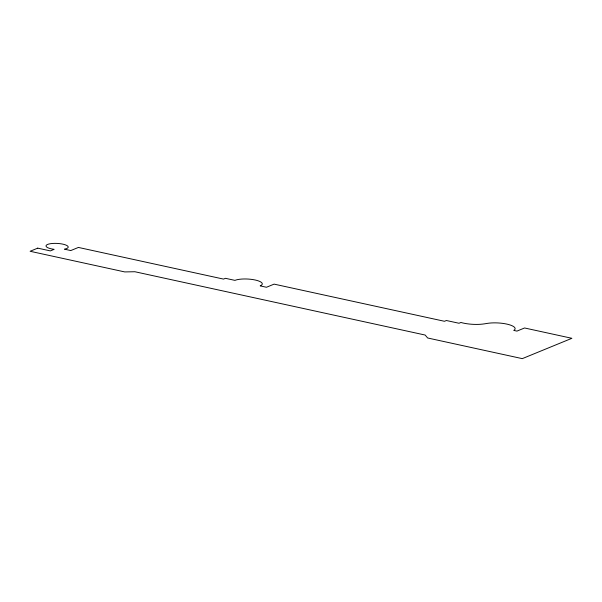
<?xml version="1.0" encoding="UTF-8"?>
<svg xmlns="http://www.w3.org/2000/svg" width="602" height="602" viewBox="0 0 602 602"><rect width="100%" height="100%" fill="white"/><g stroke="black" fill="none" stroke-linecap="round" stroke-linejoin="round"><path stroke-width="0.9" d="M37.73 248.144L30.1 251.275L124.749 271.923L134.878 271.735L425.147 335.043L427.646 337.985L522.295 358.634L571.9 338.301L524.575 327.977L516.945 331.108L513.784 330.415A17.368 4.816 3.1 0 0 508.419 324.478A17.368 4.816 3.1 0 0 487.319 323.387L484.437 323.846A18.812 5.215 3.1 0 1 460.914 322.476L459.01 323.259L446.383 320.512L444.479 321.287L274.106 284.129L266.468 287.259L260.162 285.882A14.772 4.094 3.1 0 0 255.173 279.998A14.772 4.094 3.1 0 0 234.923 280.374L225.457 278.312L223.545 279.095L78.41 247.437L70.78 250.56L64.474 249.183A11.129 3.085 3.1 0 0 63.872 244.389A11.129 3.085 3.1 0 0 47.159 244.63A11.129 3.085 3.1 0 0 54.165 249.333L50.35 250.899L37.73 248.144"/></g></svg>
